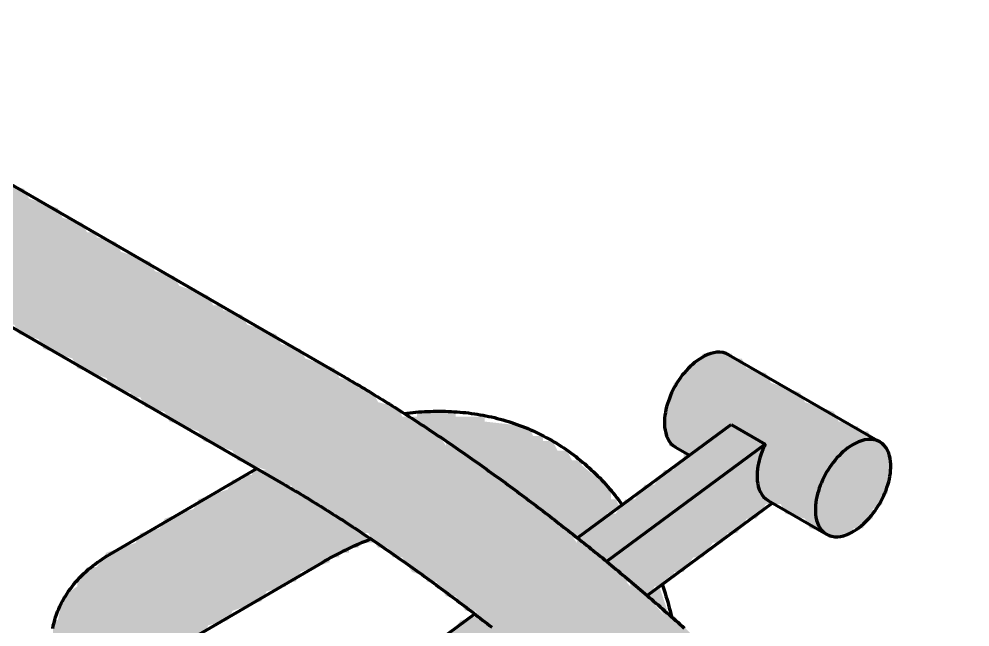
# Model space of a CAD drawing. Header units: millimetres. Extents: x 0 to 420, y 0 to 297.
# Drawn here: x 227.49 to 247.1, y 249.94 to 262.48 of the extents above; entities that cross this region are included whole.
import ezdxf

# ---------------------------------------------------------------- set-up
doc = ezdxf.new("R2010")
doc.units = ezdxf.units.MM
doc.layers.add('01-VISIBLE', color=7, linetype='CONTINUOUS', lineweight=70)
doc.layers.add('13-GRAFICA', color=30, linetype='CONTINUOUS', lineweight=18)

msp = doc.modelspace()

# ---------------------------------------------------------------- hatches: boundary and pattern name
at = {"layer": '13-GRAFICA', "true_color": 0xb21820}
h = msp.add_hatch(color=7, dxfattribs=at)
h.dxf.hatch_style = 1
h.paths.add_polyline_path([(220.992, 262.475), (220.992, 262.375), (221.192, 262.375), (221.192, 262.275), (221.792, 262.175), (221.792, 262.075), (221.992, 262.075), (221.992, 261.975), (222.192, 261.975), (222.192, 261.875), (222.392, 261.875), (222.392, 261.775), (222.592, 261.775), (222.592, 261.675), (222.792, 261.675), (222.792, 261.575), (222.992, 261.575), (222.992, 261.475), (223.592, 261.275), (223.692, 261.075), (223.892, 261.075), (223.892, 260.975), (224.292, 260.875), (224.392, 260.675), (224.992, 260.475), (225.092, 260.275), (225.692, 260.075), (225.792, 259.875), (225.992, 259.875), (225.992, 259.775), (226.192, 259.775), (226.292, 259.575), (226.892, 259.375), (226.992, 259.175), (227.592, 258.975), (227.692, 258.775), (228.292, 258.575), (228.392, 258.375), (228.792, 258.275), (228.892, 258.075), (229.092, 258.075), (229.092, 257.975), (229.492, 257.875), (229.592, 257.675), (230.192, 257.475), (230.292, 257.275), (230.692, 257.175), (230.792, 256.975), (231.392, 256.775), (231.492, 256.575), (231.692, 256.575), (231.692, 256.475), (232.092, 256.375), (232.192, 256.175), (232.792, 255.975), (232.892, 255.775), (233.292, 255.675), (233.392, 255.475), (233.992, 255.275), (234.092, 255.075), (234.492, 254.975), (234.492, 254.875), (234.792, 254.775), (234.892, 254.575), (235.292, 254.475), (235.392, 254.275), (235.592, 254.275), (235.692, 254.075), (236.092, 253.975), (236.292, 253.675), (236.492, 253.675), (236.592, 253.475), (236.792, 253.475), (236.892, 253.275), (237.092, 253.275), (237.292, 252.975), (237.492, 252.975), (237.492, 252.875), (237.792, 252.775), (238.092, 252.375), (238.292, 252.375), (238.492, 252.075), (238.692, 252.075), (238.992, 251.675), (239.192, 251.675), (239.392, 251.375), (239.592, 251.375), (240.092, 250.775), (240.292, 250.775), (240.792, 250.175), (240.992, 250.175), (242.192, 248.875), (242.392, 248.875), (242.392, 248.775), (243.192, 248.075), (243.192, 247.875), (244.292, 246.875), (244.292, 246.675), (244.392, 246.675), (244.392, 246.575), (244.692, 246.375), (244.692, 246.175), (245.092, 245.875), (245.092, 245.675), (245.392, 245.475), (245.392, 245.275), (245.592, 245.175), (245.592, 244.975), (245.792, 244.875), (245.792, 244.675), (246.092, 244.475), (246.092, 244.275), (246.292, 244.175), (246.292, 243.975), (246.492, 243.875), (246.492, 243.675), (246.792, 243.475), (246.792, 243.275), (246.892, 243.275), (246.992, 242.975), (247.192, 242.875), (247.192, 242.675), (247.292, 242.675), (247.292, 242.475), (247.392, 242.475), (247.392, 242.275), (247.492, 242.275), (247.492, 242.075), (247.592, 242.075), (247.592, 241.875), (247.692, 241.875), (247.692, 241.675), (247.792, 241.675), (247.892, 240.975), (247.992, 240.975), (247.992, 240.675), (248.092, 240.675), (248.092, 240.175), (248.192, 240.175), (248.192, 238.975), (248.292, 238.975), (248.292, 212.875), (248.192, 212.875), (248.192, 212.675), (248.092, 212.675), (247.992, 212.475), (247.792, 212.475), (247.792, 208.075), (247.692, 208.075), (247.692, 207.975), (247.292, 207.875), (247.192, 207.675), (246.792, 207.575), (246.692, 207.375), (246.092, 207.175), (245.992, 206.975), (245.392, 206.775), (245.392, 206.675), (245.092, 206.575), (245.092, 206.475), (244.592, 206.575), (244.592, 211.475), (244.692, 211.475), (244.692, 211.675), (244.892, 211.775), (244.892, 211.975), (245.092, 212.075), (245.092, 212.275), (245.392, 212.475), (245.392, 212.675), (245.492, 212.675), (245.592, 212.975), (245.692, 212.975), (245.692, 239.775), (245.592, 239.775), (245.492, 240.575), (245.392, 240.575), (245.392, 240.875), (245.292, 240.875), (245.192, 241.275), (244.992, 241.375), (244.992, 241.575), (244.792, 241.675), (244.792, 241.875), (244.592, 241.975), (244.592, 242.175), (244.392, 242.275), (244.392, 242.475), (244.092, 242.675), (244.092, 242.875), (243.892, 242.975), (243.892, 243.175), (243.692, 243.275), (243.692, 243.475), (243.392, 243.675), (243.392, 243.875), (243.192, 243.975), (243.192, 244.175), (242.792, 244.475), (242.792, 244.675), (242.492, 244.875), (242.492, 245.075), (241.792, 245.675), (241.792, 245.875), (241.692, 245.875), (239.992, 247.675), (239.792, 247.675), (239.092, 248.475), (238.892, 248.475), (238.392, 249.075), (238.192, 249.075), (237.792, 249.575), (237.592, 249.575), (237.392, 249.875), (237.192, 249.875), (236.892, 250.275), (236.692, 250.275), (236.492, 250.575), (236.292, 250.575), (236.092, 250.875), (235.892, 250.875), (235.892, 250.975), (235.592, 251.075), (235.392, 251.375), (235.192, 251.375), (235.092, 251.575), (234.892, 251.575), (234.692, 251.875), (234.492, 251.875), (234.392, 252.075), (234.192, 252.075), (234.192, 252.175), (233.992, 252.175), (233.892, 252.375), (233.492, 252.475), (233.392, 252.675), (233.192, 252.675), (233.092, 252.875), (232.692, 252.975), (232.592, 253.175), (231.992, 253.375), (231.892, 253.575), (231.292, 253.775), (231.192, 253.975), (230.592, 254.175), (230.492, 254.375), (230.092, 254.475), (229.992, 254.675), (229.792, 254.675), (229.792, 254.775), (229.392, 254.875), (229.292, 255.075), (228.692, 255.275), (228.592, 255.475), (227.992, 255.675), (227.892, 255.875), (227.492, 255.975), (227.392, 256.175), (227.192, 256.175), (227.192, 256.275), (226.792, 256.375), (226.692, 256.575), (226.092, 256.775), (225.992, 256.975), (225.392, 257.175), (225.292, 257.375), (225.092, 257.375), (225.092, 257.475), (224.892, 257.475), (224.792, 257.675), (224.192, 257.875), (224.092, 258.075), (223.492, 258.275), (223.392, 258.475), (222.992, 258.575), (222.892, 258.775), (222.692, 258.775), (222.692, 258.875), (222.492, 258.875), (222.492, 258.975), (222.292, 258.975), (222.292, 259.075), (222.092, 259.075), (222.092, 259.175), (221.492, 259.375), (221.492, 259.475), (221.192, 259.575), (221.192, 259.675), (220.692, 259.775), (220.692, 259.875), (220.692, 262.475)])
h = msp.add_hatch(color=7, dxfattribs=at)
h.dxf.hatch_style = 1
h.paths.add_polyline_path([(239.992, 250.875), (239.592, 251.375), (239.392, 251.375), (239.192, 251.675), (238.992, 251.675), (238.992, 251.775), (239.092, 251.775), (239.292, 252.075), (239.492, 252.075), (239.592, 252.275), (239.792, 252.275), (239.992, 252.575), (240.192, 252.575), (240.392, 252.875), (240.592, 252.875), (240.792, 253.175), (240.992, 253.175), (240.992, 253.275), (241.192, 253.375), (241.192, 253.575), (240.892, 253.675), (240.892, 253.875), (240.792, 253.875), (240.792, 254.475), (240.892, 254.475), (240.992, 254.975), (241.092, 254.975), (241.592, 255.575), (242.192, 255.575), (242.192, 255.475), (242.392, 255.475), (242.492, 255.275), (242.892, 255.175), (242.992, 254.975), (243.592, 254.775), (243.692, 254.575), (244.292, 254.375), (244.392, 254.175), (244.592, 254.175), (244.592, 254.075), (244.792, 254.075), (244.792, 253.975), (244.992, 253.975), (245.092, 253.775), (245.392, 253.675), (245.392, 253.475), (245.492, 253.475), (245.392, 252.675), (245.292, 252.675), (245.292, 252.475), (245.092, 252.375), (245.092, 252.175), (244.992, 252.175), (244.892, 251.975), (244.692, 251.975), (244.692, 251.875), (244.492, 251.875), (244.492, 251.775), (244.192, 251.775), (244.192, 251.875), (243.792, 251.975), (243.692, 252.175), (243.292, 252.275), (243.192, 252.475), (242.892, 252.475), (242.692, 252.175), (242.492, 252.175), (242.292, 251.875), (242.092, 251.875), (241.992, 251.675), (241.792, 251.675), (241.592, 251.375), (241.392, 251.375), (241.192, 251.075), (240.992, 251.075), (240.992, 250.975), (240.892, 250.975), (240.792, 250.775), (240.592, 250.775), (240.492, 250.575), (240.392, 250.575), (240.292, 250.775), (240.092, 250.775), (240.092, 250.875)])
at = {"layer": '13-GRAFICA', "true_color": 0x202020}
h = msp.add_hatch(color=7, dxfattribs=at)
h.dxf.hatch_style = 1
h.paths.add_polyline_path([(235.592, 254.275), (235.692, 254.275), (235.692, 254.375), (236.492, 254.375), (236.492, 254.275), (237.092, 254.275), (237.092, 254.175), (237.992, 254.075), (238.092, 253.875), (238.292, 253.875), (238.292, 253.775), (238.492, 253.775), (238.592, 253.575), (238.792, 253.575), (238.892, 253.375), (239.092, 253.375), (239.092, 253.275), (239.692, 252.775), (239.692, 252.575), (239.792, 252.575), (239.892, 252.375), (239.592, 252.275), (239.492, 252.075), (239.292, 252.075), (239.092, 251.775), (238.892, 251.775), (238.692, 252.075), (238.492, 252.075), (238.292, 252.375), (238.092, 252.375), (237.792, 252.775), (237.592, 252.775), (237.592, 252.875), (237.292, 252.975), (237.092, 253.275), (236.892, 253.275), (236.792, 253.475), (236.592, 253.475), (236.492, 253.675), (236.292, 253.675), (236.292, 253.775), (236.092, 253.875), (236.092, 253.975), (235.692, 254.075)])
h = msp.add_hatch(color=7, dxfattribs=at)
h.dxf.hatch_style = 1
h.paths.add_polyline_path([(228.792, 248.175), (228.392, 248.475), (228.392, 248.775), (228.292, 248.775), (228.292, 248.975), (228.192, 248.975), (228.192, 250.075), (228.292, 250.075), (228.392, 250.575), (228.692, 250.775), (228.692, 250.975), (228.792, 250.975), (228.892, 251.175), (229.092, 251.175), (229.292, 251.475), (229.892, 251.675), (229.992, 251.875), (230.392, 251.975), (230.492, 252.175), (231.092, 252.375), (231.192, 252.575), (231.792, 252.775), (231.892, 252.975), (232.092, 252.975), (232.092, 253.075), (232.292, 253.075), (232.292, 253.175), (232.592, 253.175), (232.692, 252.975), (233.092, 252.875), (233.092, 252.775), (233.392, 252.675), (233.492, 252.475), (233.892, 252.375), (233.992, 252.175), (234.192, 252.175), (234.192, 252.075), (234.392, 252.075), (234.492, 251.875), (234.792, 251.775), (234.792, 251.675), (234.492, 251.675), (234.492, 251.575), (234.292, 251.575), (234.292, 251.475), (234.092, 251.475), (234.092, 251.375), (233.892, 251.375), (233.892, 251.275), (233.292, 251.075), (233.192, 250.875), (232.992, 250.875), (232.992, 250.775), (232.592, 250.675), (232.492, 250.475), (231.892, 250.275), (231.792, 250.075), (231.392, 249.975), (231.292, 249.775), (230.692, 249.575), (230.692, 249.475), (230.892, 249.475), (230.892, 249.375), (230.592, 249.375), (230.492, 249.175), (230.292, 249.175), (230.292, 249.075), (230.092, 248.975), (230.092, 248.775), (229.892, 248.675), (229.792, 248.275), (229.692, 248.275), (229.692, 247.475), (229.492, 247.475), (229.492, 247.575), (229.192, 247.675), (229.192, 247.775), (228.892, 247.875)])
h = msp.add_hatch(color=7, dxfattribs=at)
h.dxf.hatch_style = 1
h.paths.add_polyline_path([(240.692, 250.775), (240.892, 250.175), (240.792, 250.175), (240.592, 250.475), (240.492, 250.475), (240.492, 250.675)])
at = {"layer": '13-GRAFICA', "true_color": 0xb21820}
h = msp.add_hatch(color=7, dxfattribs=at)
h.dxf.hatch_style = 1
h.paths.add_polyline_path([(233.692, 246.475), (233.592, 246.475), (233.592, 246.975), (233.492, 246.975), (233.492, 247.775), (233.692, 247.775), (233.692, 247.875), (233.792, 247.875), (233.892, 248.075), (234.092, 248.075), (234.292, 248.375), (234.492, 248.375), (234.592, 248.575), (234.792, 248.575), (234.992, 248.875), (235.192, 248.875), (235.392, 249.175), (235.592, 249.175), (235.792, 249.475), (235.992, 249.475), (235.992, 249.575), (236.092, 249.575), (236.192, 249.775), (236.392, 249.775), (236.592, 250.075), (236.992, 250.175), (237.192, 249.875), (237.392, 249.875), (237.592, 249.575), (237.792, 249.575), (237.792, 249.475), (238.292, 249.075), (238.092, 248.775), (237.892, 248.775), (237.692, 248.475), (237.492, 248.475), (237.492, 248.375), (237.392, 248.375), (237.292, 248.175), (237.092, 248.175), (236.992, 247.975), (236.092, 248.475), (235.992, 248.275), (235.792, 248.275), (235.792, 248.175), (235.392, 248.075), (235.292, 247.875), (234.692, 247.675), (234.592, 247.475), (234.392, 247.475), (234.392, 247.375), (234.092, 247.275), (234.092, 246.175), (233.992, 246.175), (233.892, 246.375), (233.692, 246.375)])

# ---------------------------------------------------------------- linework, layer by layer
at = {"layer": '01-VISIBLE'}
for p, q in [((223.782, 261.109), (234.204, 255.092)), ((222.512, 258.91), (232.934, 252.892)), ((242.124, 255.554), (245.236, 253.757)), ((239.003, 251.776), (242.169, 254.117)), ((242.169, 254.117), (242.876, 253.709)), ((239.605, 251.29), (242.876, 253.709)), ((241.024, 253.648), (241.311, 253.483)), ((229.357, 251.436), (232.392, 253.205)), ((242.934, 252.546), (244.136, 251.852)), ((240.44, 250.588), (243.02, 252.496)), ((230.735, 249.52), (233.744, 251.272)), ((233.455, 247.672), (236.884, 250.209))]:
    msp.add_line(p, q, dxfattribs=at)
for points in [[(242.124, 255.554), (242.066, 255.581), (242.004, 255.598), (241.94, 255.605), (241.876, 255.603), (241.812, 255.593), (241.75, 255.577), (241.689, 255.556), (241.63, 255.529), (241.574, 255.499), (241.519, 255.465), (241.466, 255.428)], [(241.466, 255.428), (241.418, 255.391), (241.372, 255.351), (241.327, 255.31), (241.284, 255.267), (241.243, 255.222), (241.204, 255.176), (241.165, 255.129), (241.129, 255.08), (241.094, 255.03), (241.061, 254.98), (241.03, 254.928), (241, 254.875), (240.972, 254.821), (240.945, 254.766), (240.921, 254.71), (240.898, 254.654), (240.877, 254.597), (240.859, 254.539), (240.842, 254.481), (240.828, 254.422), (240.816, 254.362), (240.807, 254.302), (240.8, 254.242), (240.797, 254.181), (240.797, 254.12), (240.801, 254.059), (240.809, 253.999), (240.822, 253.94), (240.84, 253.882), (240.864, 253.826), (240.894, 253.773), (240.931, 253.725), (240.975, 253.683), (241.024, 253.648)], [(234.204, 255.092), (234.256, 255.062), (234.308, 255.031), (234.36, 255.001), (234.412, 254.97), (234.464, 254.94), (234.516, 254.909), (234.567, 254.878), (234.619, 254.848), (234.67, 254.817), (234.722, 254.785), (234.773, 254.754), (234.825, 254.723), (234.876, 254.691), (234.927, 254.66), (234.978, 254.628), (235.03, 254.597), (235.081, 254.565), (235.132, 254.533), (235.183, 254.501), (235.233, 254.469), (235.284, 254.437), (235.335, 254.405), (235.386, 254.372), (235.436, 254.34), (235.487, 254.307), (235.538, 254.275), (235.588, 254.242), (235.639, 254.209), (235.689, 254.177), (235.739, 254.144), (235.79, 254.111), (235.84, 254.078), (235.89, 254.044), (235.94, 254.011), (235.99, 253.978), (236.04, 253.944), (236.09, 253.911), (236.14, 253.877), (236.19, 253.844), (236.24, 253.81), (236.29, 253.776), (236.339, 253.742), (236.389, 253.708), (236.439, 253.675), (236.488, 253.64), (236.538, 253.606), (236.587, 253.572), (236.637, 253.538), (236.686, 253.503), (236.735, 253.469), (236.785, 253.435), (236.834, 253.4), (236.883, 253.365), (236.932, 253.331), (236.981, 253.296), (237.03, 253.261), (237.079, 253.226), (237.128, 253.191), (237.177, 253.156), (237.226, 253.121), (237.275, 253.086), (237.323, 253.051), (237.372, 253.015), (237.421, 252.98), (237.469, 252.944), (237.518, 252.909), (237.566, 252.873), (237.615, 252.838), (237.663, 252.802), (237.712, 252.766), (237.76, 252.731), (237.808, 252.695), (237.857, 252.659), (237.905, 252.623), (237.953, 252.587), (238.001, 252.551), (238.049, 252.514), (238.097, 252.478), (238.145, 252.442), (238.193, 252.405), (238.241, 252.369), (238.289, 252.333), (238.336, 252.296), (238.384, 252.259), (238.432, 252.223), (238.479, 252.186), (238.527, 252.149), (238.574, 252.112), (238.622, 252.075), (238.669, 252.038), (238.717, 252.001), (238.764, 251.964), (238.811, 251.927), (238.859, 251.89), (238.906, 251.853), (238.953, 251.815), (239, 251.778), (239.047, 251.741), (239.094, 251.703), (239.141, 251.666), (239.188, 251.628), (239.235, 251.59), (239.282, 251.553), (239.329, 251.515), (239.376, 251.477), (239.422, 251.439), (239.469, 251.401), (239.516, 251.363), (239.562, 251.325), (239.609, 251.287), (239.655, 251.249), (239.702, 251.21), (239.748, 251.172), (239.794, 251.134), (239.841, 251.095), (239.887, 251.057), (239.933, 251.018), (239.979, 250.98), (240.025, 250.941), (240.071, 250.902), (240.117, 250.864), (240.163, 250.825), (240.209, 250.786), (240.255, 250.747), (240.301, 250.708), (240.346, 250.669), (240.392, 250.63), (240.438, 250.591), (240.483, 250.551), (240.529, 250.512), (240.574, 250.473), (240.62, 250.433), (240.665, 250.394), (240.711, 250.354), (240.756, 250.315), (240.801, 250.275), (240.846, 250.235), (240.891, 250.196), (240.936, 250.156), (240.981, 250.116), (241.026, 250.076), (241.071, 250.036), (241.116, 249.996), (241.161, 249.956), (241.206, 249.916)], [(235.434, 254.342), (235.494, 254.349), (235.554, 254.356), (235.614, 254.362), (235.674, 254.368), (235.734, 254.373), (235.794, 254.377), (235.854, 254.381), (235.915, 254.383), (235.975, 254.386), (236.035, 254.387), (236.095, 254.388), (236.156, 254.389), (236.216, 254.388), (236.276, 254.387), (236.337, 254.385), (236.397, 254.383), (236.457, 254.379), (236.518, 254.375), (236.578, 254.371), (236.638, 254.365), (236.698, 254.359), (236.758, 254.352), (236.818, 254.345), (236.877, 254.336), (236.937, 254.327), (236.996, 254.317), (237.056, 254.306), (237.115, 254.295), (237.174, 254.283), (237.233, 254.27), (237.292, 254.256), (237.35, 254.241), (237.409, 254.226), (237.467, 254.21), (237.525, 254.193), (237.583, 254.176), (237.64, 254.157), (237.697, 254.138), (237.754, 254.118), (237.811, 254.097), (237.867, 254.076), (237.923, 254.054), (237.979, 254.031), (238.035, 254.007), (238.09, 253.982), (238.145, 253.957), (238.199, 253.931), (238.253, 253.904), (238.307, 253.877), (238.36, 253.848), (238.413, 253.819), (238.465, 253.79), (238.518, 253.759), (238.569, 253.728), (238.621, 253.696), (238.671, 253.664), (238.722, 253.631), (238.772, 253.597), (238.821, 253.562), (238.87, 253.527), (238.919, 253.491), (238.967, 253.454), (239.014, 253.417), (239.061, 253.38), (239.108, 253.341), (239.154, 253.302), (239.199, 253.262), (239.244, 253.222), (239.289, 253.181), (239.332, 253.14), (239.376, 253.098), (239.419, 253.056), (239.461, 253.013), (239.503, 252.969), (239.544, 252.925), (239.585, 252.88), (239.625, 252.835), (239.664, 252.79), (239.703, 252.744), (239.742, 252.697), (239.779, 252.65), (239.817, 252.603), (239.853, 252.555), (239.89, 252.506), (239.925, 252.458)], [(242.876, 253.709), (242.85, 253.655), (242.826, 253.599), (242.804, 253.543), (242.784, 253.487), (242.766, 253.429), (242.749, 253.371), (242.735, 253.313), (242.724, 253.253), (242.715, 253.194), (242.709, 253.134), (242.706, 253.074), (242.706, 253.013), (242.711, 252.953), (242.719, 252.894), (242.732, 252.835), (242.75, 252.777), (242.774, 252.722), (242.804, 252.67), (242.841, 252.622), (242.884, 252.58), (242.934, 252.546)], [(244.136, 251.852), (244.19, 251.826), (244.248, 251.81), (244.308, 251.802), (244.368, 251.802), (244.428, 251.809), (244.487, 251.822), (244.544, 251.84), (244.6, 251.863), (244.654, 251.889), (244.707, 251.919), (244.757, 251.952), (244.806, 251.987), (244.853, 252.025), (244.899, 252.064), (244.943, 252.106), (244.985, 252.149), (245.026, 252.193), (245.065, 252.239), (245.102, 252.287), (245.138, 252.335), (245.172, 252.385), (245.205, 252.435), (245.236, 252.487), (245.265, 252.54), (245.293, 252.594), (245.319, 252.648), (245.343, 252.703), (245.365, 252.759), (245.385, 252.816), (245.404, 252.874), (245.42, 252.932), (245.434, 252.99), (245.445, 253.05), (245.454, 253.109), (245.46, 253.169), (245.463, 253.229), (245.463, 253.29), (245.459, 253.35), (245.451, 253.41), (245.438, 253.469), (245.42, 253.526), (245.396, 253.581), (245.366, 253.634), (245.329, 253.681), (245.285, 253.723), (245.236, 253.757)], [(245.236, 253.757), (245.177, 253.785), (245.115, 253.801), (245.051, 253.809), (244.987, 253.807), (244.923, 253.797), (244.861, 253.781), (244.8, 253.759), (244.742, 253.733), (244.685, 253.702), (244.63, 253.669), (244.577, 253.632)], [(244.577, 253.632), (244.529, 253.594), (244.483, 253.555), (244.439, 253.514), (244.396, 253.471), (244.354, 253.426), (244.315, 253.38), (244.277, 253.333), (244.24, 253.284), (244.206, 253.234), (244.172, 253.183), (244.141, 253.131), (244.111, 253.078), (244.083, 253.024), (244.057, 252.97), (244.032, 252.914), (244.009, 252.858), (243.989, 252.801), (243.97, 252.743), (243.953, 252.684), (243.939, 252.625), (243.927, 252.566), (243.918, 252.506), (243.912, 252.445), (243.908, 252.385), (243.908, 252.324), (243.912, 252.263), (243.92, 252.203), (243.933, 252.144), (243.951, 252.086), (243.975, 252.03), (244.005, 251.977), (244.042, 251.929), (244.086, 251.887), (244.136, 251.852)], [(232.934, 252.892), (232.986, 252.862), (233.038, 252.832), (233.09, 252.801), (233.142, 252.771), (233.193, 252.74), (233.245, 252.71), (233.297, 252.679), (233.348, 252.648), (233.399, 252.617), (233.451, 252.586), (233.502, 252.554), (233.553, 252.523), (233.604, 252.492), (233.656, 252.46), (233.707, 252.428), (233.758, 252.397), (233.808, 252.365), (233.859, 252.333), (233.91, 252.301), (233.961, 252.268), (234.011, 252.236), (234.062, 252.204), (234.113, 252.171), (234.163, 252.139), (234.213, 252.106), (234.264, 252.074), (234.314, 252.041), (234.364, 252.008), (234.415, 251.975), (234.465, 251.942), (234.515, 251.909), (234.565, 251.875), (234.615, 251.842), (234.665, 251.809), (234.715, 251.775), (234.764, 251.742), (234.814, 251.708), (234.864, 251.674), (234.913, 251.64), (234.963, 251.607), (235.012, 251.573), (235.062, 251.539), (235.111, 251.504), (235.161, 251.47), (235.21, 251.436), (235.259, 251.402), (235.309, 251.367), (235.358, 251.333), (235.407, 251.298), (235.456, 251.264), (235.505, 251.229), (235.554, 251.194), (235.603, 251.159), (235.652, 251.124), (235.7, 251.089), (235.749, 251.054), (235.798, 251.019), (235.847, 250.984), (235.895, 250.949), (235.944, 250.913), (235.992, 250.878), (236.041, 250.842), (236.089, 250.807), (236.138, 250.771), (236.186, 250.736), (236.234, 250.7), (236.282, 250.664), (236.33, 250.628), (236.379, 250.592), (236.427, 250.556), (236.475, 250.52), (236.523, 250.484), (236.571, 250.448), (236.618, 250.412), (236.666, 250.375), (236.714, 250.339), (236.762, 250.303), (236.809, 250.266), (236.857, 250.229), (236.905, 250.193), (236.952, 250.156), (237, 250.119), (237.047, 250.082), (237.095, 250.046), (237.142, 250.009), (237.189, 249.972), (237.236, 249.935)], [(233.744, 251.272), (233.797, 251.303), (233.851, 251.334), (233.905, 251.364), (233.959, 251.393), (234.014, 251.423), (234.069, 251.451), (234.124, 251.479), (234.179, 251.507), (234.234, 251.534), (234.29, 251.561), (234.346, 251.587), (234.402, 251.613), (234.459, 251.638), (234.516, 251.662), (234.573, 251.686), (234.63, 251.71), (234.687, 251.733), (234.745, 251.755)], [(228.184, 249.91), (228.196, 249.969), (228.211, 250.028), (228.227, 250.086), (228.244, 250.143), (228.264, 250.2), (228.285, 250.256), (228.308, 250.312), (228.333, 250.367), (228.359, 250.421), (228.387, 250.474), (228.416, 250.527), (228.447, 250.578), (228.479, 250.629), (228.513, 250.679), (228.548, 250.728), (228.584, 250.776), (228.622, 250.823), (228.661, 250.869), (228.701, 250.914), (228.742, 250.958), (228.784, 251.001), (228.827, 251.043), (228.871, 251.084), (228.916, 251.123), (228.962, 251.162), (229.009, 251.2), (229.057, 251.237), (229.105, 251.273), (229.154, 251.307), (229.204, 251.341), (229.254, 251.374), (229.305, 251.406), (229.357, 251.436)], [(240.751, 250.818), (240.771, 250.758), (240.791, 250.698), (240.81, 250.638), (240.828, 250.578), (240.846, 250.517), (240.863, 250.456), (240.88, 250.395), (240.896, 250.334), (240.912, 250.273), (240.927, 250.212), (240.942, 250.151)]]:
    msp.add_lwpolyline(points, dxfattribs=at)

doc.saveas('drawing.dxf')
